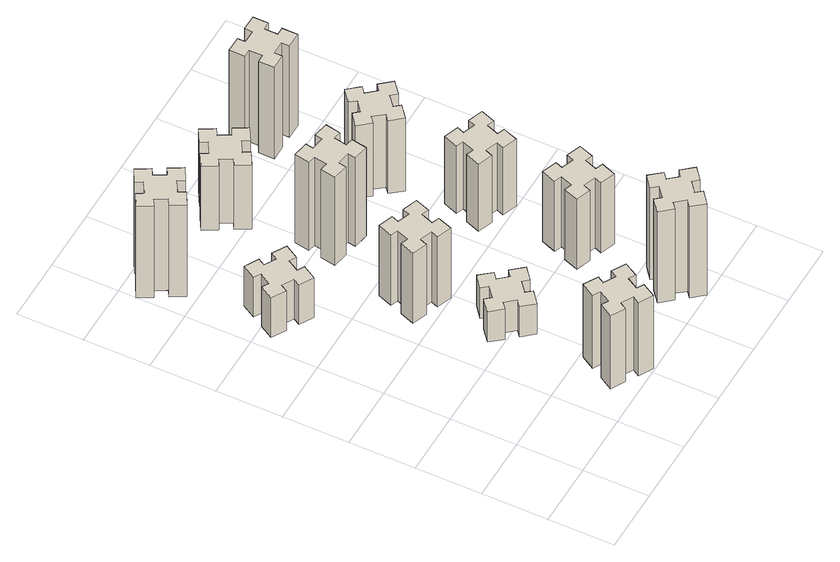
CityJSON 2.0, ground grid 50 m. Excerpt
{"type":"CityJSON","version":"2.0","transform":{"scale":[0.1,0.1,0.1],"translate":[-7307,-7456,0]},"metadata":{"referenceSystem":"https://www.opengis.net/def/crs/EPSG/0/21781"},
"CityObjects":{
"building1":{"type":"Building","attributes":{"class":"1000","function":"1000","usage":"1000","yearOfConstruction":2016,"roofType":"1000","measuredHeight":72,"storeysAboveGround":30,"storeysBelowGround":0},"geometry":[{"type":"Solid","lod":"1","boundaries":[[[[0,1,2,3,4,5,6,7,8,9,10,11,12,13,14,15,16,17,18,19]],[[17,16,20,21]],[[16,15,22,20]],[[15,14,23,22]],[[14,13,24,23]],[[13,12,25,24]],[[12,11,26,25]],[[11,10,27,26]],[[10,9,28,27]],[[9,8,29,28]],[[8,7,30,29]],[[7,6,31,30]],[[6,5,32,31]],[[5,4,33,32]],[[4,3,34,33]],[[3,2,35,34]],[[2,1,36,35]],[[1,0,37,36]],[[0,19,38,37]],[[19,18,39,38]],[[18,17,21,39]],[[24,25,26,27,28,29,30,31,32,33,34,35,36,37,38,39,21,20,22,23]]]]}]},
"building2":{"type":"Building","attributes":{"class":"1000","function":"1000","usage":"1000","yearOfConstruction":2016,"roofType":"1000","measuredHeight":39,"storeysAboveGround":30,"storeysBelowGround":0},"geometry":[{"type":"Solid","lod":"1","boundaries":[[[[40,41,42,43,44,45,46,47,48,49,50,51,52,53,54,55,56,57,58,59]],[[57,56,60,61]],[[56,55,62,60]],[[55,54,63,62]],[[54,53,64,63]],[[53,52,65,64]],[[52,51,66,65]],[[51,50,67,66]],[[50,49,68,67]],[[49,48,69,68]],[[48,47,70,69]],[[47,46,71,70]],[[46,45,72,71]],[[45,44,73,72]],[[44,43,74,73]],[[43,42,75,74]],[[42,41,76,75]],[[41,40,77,76]],[[40,59,78,77]],[[59,58,79,78]],[[58,57,61,79]],[[64,65,66,67,68,69,70,71,72,73,74,75,76,77,78,79,61,60,62,63]]]]}]},
"building3":{"type":"Building","attributes":{"class":"1000","function":"1000","usage":"1000","yearOfConstruction":2016,"roofType":"1000","measuredHeight":90,"storeysAboveGround":30,"storeysBelowGround":0},"geometry":[{"type":"Solid","lod":"1","boundaries":[[[[80,81,82,83,84,85,86,87,88,89,90,91,92,93,94,95,96,97,98,99]],[[97,96,100,101]],[[96,95,102,100]],[[95,94,103,102]],[[94,93,104,103]],[[93,92,105,104]],[[92,91,106,105]],[[91,90,107,106]],[[90,89,108,107]],[[89,88,109,108]],[[88,87,110,109]],[[87,86,111,110]],[[86,85,112,111]],[[85,84,113,112]],[[84,83,114,113]],[[83,82,115,114]],[[82,81,116,115]],[[81,80,117,116]],[[80,99,118,117]],[[99,98,119,118]],[[98,97,101,119]],[[104,105,106,107,108,109,110,111,112,113,114,115,116,117,118,119,101,100,102,103]]]]}]},
"building4":{"type":"Building","attributes":{"class":"1000","function":"1000","usage":"1000","yearOfConstruction":2016,"roofType":"1000","measuredHeight":30,"storeysAboveGround":30,"storeysBelowGround":0},"geometry":[{"type":"Solid","lod":"1","boundaries":[[[[120,121,122,123,124,125,126,127,128,129,130,131,132,133,134,135,136,137,138,139]],[[137,136,140,141]],[[136,135,142,140]],[[135,134,143,142]],[[134,133,144,143]],[[133,132,145,144]],[[132,131,146,145]],[[131,130,147,146]],[[130,129,148,147]],[[129,128,149,148]],[[128,127,150,149]],[[127,126,151,150]],[[126,125,152,151]],[[125,124,153,152]],[[124,123,154,153]],[[123,122,155,154]],[[122,121,156,155]],[[121,120,157,156]],[[120,139,158,157]],[[139,138,159,158]],[[138,137,141,159]],[[144,145,146,147,148,149,150,151,152,153,154,155,156,157,158,159,141,140,142,143]]]]}]},
"building5":{"type":"Building","attributes":{"class":"1000","function":"1000","usage":"1000","yearOfConstruction":2016,"roofType":"1000","measuredHeight":69,"storeysAboveGround":30,"storeysBelowGround":0},"geometry":[{"type":"Solid","lod":"1","boundaries":[[[[160,161,162,163,164,165,166,167,168,169,170,171,172,173,174,175,176,177,178,179]],[[177,176,180,181]],[[176,175,182,180]],[[175,174,183,182]],[[174,173,184,183]],[[173,172,185,184]],[[172,171,186,185]],[[171,170,187,186]],[[170,169,188,187]],[[169,168,189,188]],[[168,167,190,189]],[[167,166,191,190]],[[166,165,192,191]],[[165,164,193,192]],[[164,163,194,193]],[[163,162,195,194]],[[162,161,196,195]],[[161,160,197,196]],[[160,179,198,197]],[[179,178,199,198]],[[178,177,181,199]],[[184,185,186,187,188,189,190,191,192,193,194,195,196,197,198,199,181,180,182,183]]]]}]},
"building6":{"type":"Building","attributes":{"class":"1000","function":"1000","usage":"1000","yearOfConstruction":2016,"roofType":"1000","measuredHeight":87,"storeysAboveGround":30,"storeysBelowGround":0},"geometry":[{"type":"Solid","lod":"1","boundaries":[[[[200,201,202,203,204,205,206,207,208,209,210,211,212,213,214,215,216,217,218,219]],[[217,216,220,221]],[[216,215,222,220]],[[215,214,223,222]],[[214,213,224,223]],[[213,212,225,224]],[[212,211,226,225]],[[211,210,227,226]],[[210,209,228,227]],[[209,208,229,228]],[[208,207,230,229]],[[207,206,231,230]],[[206,205,232,231]],[[205,204,233,232]],[[204,203,234,233]],[[203,202,235,234]],[[202,201,236,235]],[[201,200,237,236]],[[200,219,238,237]],[[219,218,239,238]],[[218,217,221,239]],[[224,225,226,227,228,229,230,231,232,233,234,235,236,237,238,239,221,220,222,223]]]]}]},
"building7":{"type":"Building","attributes":{"class":"1000","function":"1000","usage":"1000","yearOfConstruction":2016,"roofType":"1000","measuredHeight":90,"storeysAboveGround":30,"storeysBelowGround":0},"geometry":[{"type":"Solid","lod":"1","boundaries":[[[[240,241,242,243,244,245,246,247,248,249,250,251,252,253,254,255,256,257,258,259]],[[257,256,260,261]],[[256,255,262,260]],[[255,254,263,262]],[[254,253,264,263]],[[253,252,265,264]],[[252,251,266,265]],[[251,250,267,266]],[[250,249,268,267]],[[249,248,269,268]],[[248,247,270,269]],[[247,246,271,270]],[[246,245,272,271]],[[245,244,273,272]],[[244,243,274,273]],[[243,242,275,274]],[[242,241,276,275]],[[241,240,277,276]],[[240,259,278,277]],[[259,258,279,278]],[[258,257,261,279]],[[264,265,266,267,268,269,270,271,272,273,274,275,276,277,278,279,261,260,262,263]]]]}]},
"building8":{"type":"Building","attributes":{"class":"1000","function":"1000","usage":"1000","yearOfConstruction":2016,"roofType":"1000","measuredHeight":63,"storeysAboveGround":30,"storeysBelowGround":0},"geometry":[{"type":"Solid","lod":"1","boundaries":[[[[280,281,282,283,284,285,286,287,288,289,290,291,292,293,294,295,296,297,298,299]],[[297,296,300,301]],[[296,295,302,300]],[[295,294,303,302]],[[294,293,304,303]],[[293,292,305,304]],[[292,291,306,305]],[[291,290,307,306]],[[290,289,308,307]],[[289,288,309,308]],[[288,287,310,309]],[[287,286,311,310]],[[286,285,312,311]],[[285,284,313,312]],[[284,283,314,313]],[[283,282,315,314]],[[282,281,316,315]],[[281,280,317,316]],[[280,299,318,317]],[[299,298,319,318]],[[298,297,301,319]],[[304,305,306,307,308,309,310,311,312,313,314,315,316,317,318,319,301,300,302,303]]]]}]},
"building9":{"type":"Building","attributes":{"class":"1000","function":"1000","usage":"1000","yearOfConstruction":2016,"roofType":"1000","measuredHeight":69,"storeysAboveGround":30,"storeysBelowGround":0},"geometry":[{"type":"Solid","lod":"1","boundaries":[[[[320,321,322,323,324,325,326,327,328,329,330,331,332,333,334,335,336,337,338,339]],[[337,336,340,341]],[[336,335,342,340]],[[335,334,343,342]],[[334,333,344,343]],[[333,332,345,344]],[[332,331,346,345]],[[331,330,347,346]],[[330,329,348,347]],[[329,328,349,348]],[[328,327,350,349]],[[327,326,351,350]],[[326,325,352,351]],[[325,324,353,352]],[[324,323,354,353]],[[323,322,355,354]],[[322,321,356,355]],[[321,320,357,356]],[[320,339,358,357]],[[339,338,359,358]],[[338,337,341,359]],[[344,345,346,347,348,349,350,351,352,353,354,355,356,357,358,359,341,340,342,343]]]]}]},
"building10":{"type":"Building","attributes":{"class":"1000","function":"1000","usage":"1000","yearOfConstruction":2016,"roofType":"1000","measuredHeight":66,"storeysAboveGround":30,"storeysBelowGround":0},"geometry":[{"type":"Solid","lod":"1","boundaries":[[[[360,361,362,363,364,365,366,367,368,369,370,371,372,373,374,375,376,377,378,379]],[[377,376,380,381]],[[376,375,382,380]],[[375,374,383,382]],[[374,373,384,383]],[[373,372,385,384]],[[372,371,386,385]],[[371,370,387,386]],[[370,369,388,387]],[[369,368,389,388]],[[368,367,390,389]],[[367,366,391,390]],[[366,365,392,391]],[[365,364,393,392]],[[364,363,394,393]],[[363,362,395,394]],[[362,361,396,395]],[[361,360,397,396]],[[360,379,398,397]],[[379,378,399,398]],[[378,377,381,399]],[[384,385,386,387,388,389,390,391,392,393,394,395,396,397,398,399,381,380,382,383]]]]}]},
"building11":{"type":"Building","attributes":{"class":"1000","function":"1000","usage":"1000","yearOfConstruction":2016,"roofType":"1000","measuredHeight":72,"storeysAboveGround":30,"storeysBelowGround":0},"geometry":[{"type":"Solid","lod":"1","boundaries":[[[[400,401,402,403,404,405,406,407,408,409,410,411,412,413,414,415,416,417,418,419]],[[417,416,420,421]],[[416,415,422,420]],[[415,414,423,422]],[[414,413,424,423]],[[413,412,425,424]],[[412,411,426,425]],[[411,410,427,426]],[[410,409,428,427]],[[409,408,429,428]],[[408,407,430,429]],[[407,406,431,430]],[[406,405,432,431]],[[405,404,433,432]],[[404,403,434,433]],[[403,402,435,434]],[[402,401,436,435]],[[401,400,437,436]],[[400,419,438,437]],[[419,418,439,438]],[[418,417,421,439]],[[424,425,426,427,428,429,430,431,432,433,434,435,436,437,438,439,421,420,422,423]]]]}]},
"building12":{"type":"Building","attributes":{"class":"1000","function":"1000","usage":"1000","yearOfConstruction":2016,"roofType":"1000","measuredHeight":90,"storeysAboveGround":30,"storeysBelowGround":0},"geometry":[{"type":"Solid","lod":"1","boundaries":[[[[440,441,442,443,444,445,446,447,448,449,450,451,452,453,454,455,456,457,458,459]],[[457,456,460,461]],[[456,455,462,460]],[[455,454,463,462]],[[454,453,464,463]],[[453,452,465,464]],[[452,451,466,465]],[[451,450,467,466]],[[450,449,468,467]],[[449,448,469,468]],[[448,447,470,469]],[[447,446,471,470]],[[446,445,472,471]],[[445,444,473,472]],[[444,443,474,473]],[[443,442,475,474]],[[442,441,476,475]],[[441,440,477,476]],[[440,459,478,477]],[[459,458,479,478]],[[458,457,461,479]],[[464,465,466,467,468,469,470,471,472,473,474,475,476,477,478,479,461,460,462,463]]]]}]}
},
"vertices":[
[877,175,0],[964,125,0],[934,73,0],[1038,13,0],[1098,117,0],[1046,147,0],[1096,234,0],[1148,204,0],[1208,308,0],[1104,368,0],[1074,316,0],[987,366,0],[1017,418,0],[913,478,0],[853,374,0],[905,344,0],[855,257,0],[803,287,0],[743,183,0],[847,123,0],[855,257,720],[803,287,720],[905,344,720],[853,374,720],[913,478,720],[1017,418,720],[987,366,720],[1074,316,720],[1104,368,720],[1208,308,720],[1148,204,720],[1096,234,720],[1046,147,720],[1098,117,720],[1038,13,720],[934,73,720],[964,125,720],[877,175,720],[847,123,720],[743,183,720],
[406,2367,0],[456,2454,0],[508,2424,0],[568,2528,0],[464,2588,0],[434,2536,0],[347,2586,0],[377,2638,0],[273,2698,0],[213,2594,0],[265,2564,0],[215,2477,0],[163,2507,0],[103,2403,0],[207,2343,0],[237,2395,0],[324,2345,0],[294,2293,0],[398,2233,0],[458,2337,0],[324,2345,390],[294,2293,390],[237,2395,390],[207,2343,390],[103,2403,390],[163,2507,390],[215,2477,390],[265,2564,390],[213,2594,390],[273,2698,390],[377,2638,390],[347,2586,390],[434,2536,390],[464,2588,390],[568,2528,390],[508,2424,390],[456,2454,390],[406,2367,390],[458,2337,390],[398,2233,390],
[224,3426,0],[137,3376,0],[107,3428,0],[3,3368,0],[63,3264,0],[115,3294,0],[165,3207,0],[113,3177,0],[173,3073,0],[277,3133,0],[247,3185,0],[334,3235,0],[364,3183,0],[468,3243,0],[408,3347,0],[356,3317,0],[306,3404,0],[358,3434,0],[298,3538,0],[194,3478,0],[306,3404,900],[358,3434,900],[356,3317,900],[408,3347,900],[468,3243,900],[364,3183,900],[334,3235,900],[247,3185,900],[277,3133,900],[173,3073,900],[113,3177,900],[165,3207,900],[115,3294,900],[63,3264,900],[3,3368,900],[107,3428,900],[137,3376,900],[224,3426,900],[194,3478,900],[298,3538,900],
[1008,969,0],[1084,1033,0],[1123,987,0],[1215,1064,0],[1138,1156,0],[1092,1118,0],[1027,1194,0],[1073,1233,0],[996,1325,0],[904,1248,0],[943,1202,0],[866,1137,0],[828,1183,0],[736,1106,0],[813,1014,0],[859,1053,0],[923,976,0],[877,938,0],[954,846,0],[1046,923,0],[923,976,300],[877,938,300],[859,1053,300],[813,1014,300],[736,1106,300],[828,1183,300],[866,1137,300],[943,1202,300],[904,1248,300],[996,1325,300],[1073,1233,300],[1027,1194,300],[1092,1118,300],[1138,1156,300],[1215,1064,300],[1123,987,300],[1084,1033,300],[1008,969,300],[1046,923,300],[954,846,300],
[962,1641,0],[996,1735,0],[1052,1714,0],[1093,1827,0],[980,1868,0],[960,1812,0],[866,1846,0],[887,1902,0],[774,1943,0],[733,1830,0],[789,1810,0],[755,1716,0],[699,1737,0],[657,1624,0],[770,1583,0],[791,1639,0],[885,1605,0],[864,1549,0],[977,1507,0],[1018,1620,0],[885,1605,690],[864,1549,690],[791,1639,690],[770,1583,690],[657,1624,690],[699,1737,690],[755,1716,690],[789,1810,690],[733,1830,690],[774,1943,690],[887,1902,690],[866,1846,690],[960,1812,690],[980,1868,690],[1093,1827,690],[1052,1714,690],[996,1735,690],[962,1641,690],[1018,1620,690],[977,1507,690],
[976,2534,0],[958,2435,0],[899,2446,0],[878,2327,0],[997,2307,0],[1007,2366,0],[1105,2348,0],[1095,2289,0],[1213,2268,0],[1234,2387,0],[1175,2397,0],[1192,2495,0],[1251,2485,0],[1272,2603,0],[1154,2624,0],[1144,2565,0],[1045,2582,0],[1056,2641,0],[937,2662,0],[917,2544,0],[1045,2582,870],[1056,2641,870],[1144,2565,870],[1154,2624,870],[1272,2603,870],[1251,2485,870],[1192,2495,870],[1175,2397,870],[1234,2387,870],[1213,2268,870],[1095,2289,870],[1105,2348,870],[1007,2366,870],[997,2307,870],[878,2327,870],[899,2446,870],[958,2435,870],[976,2534,870],[917,2544,870],[937,2662,870],
[1848,129,0],[1924,193,0],[1963,147,0],[2055,224,0],[1978,316,0],[1932,278,0],[1867,354,0],[1913,393,0],[1836,485,0],[1744,408,0],[1783,362,0],[1706,297,0],[1668,343,0],[1576,266,0],[1653,174,0],[1699,213,0],[1763,136,0],[1717,98,0],[1794,6,0],[1886,83,0],[1763,136,900],[1717,98,900],[1699,213,900],[1653,174,900],[1576,266,900],[1668,343,900],[1706,297,900],[1783,362,900],[1744,408,900],[1836,485,900],[1913,393,900],[1867,354,900],[1932,278,900],[1978,316,900],[2055,224,900],[1963,147,900],[1924,193,900],[1848,129,900],[1886,83,900],[1794,6,900],
[1096,3217,0],[1046,3304,0],[1098,3334,0],[1038,3438,0],[934,3378,0],[964,3326,0],[877,3276,0],[847,3328,0],[743,3268,0],[803,3164,0],[855,3194,0],[905,3107,0],[853,3077,0],[913,2973,0],[1017,3033,0],[987,3085,0],[1074,3135,0],[1104,3083,0],[1208,3143,0],[1148,3247,0],[1074,3135,630],[1104,3083,630],[987,3085,630],[1017,3033,630],[913,2973,630],[853,3077,630],[905,3107,630],[855,3194,630],[803,3164,630],[743,3268,630],[847,3328,630],[877,3276,630],[964,3326,630],[934,3378,630],[1038,3438,630],[1098,3334,630],[1046,3304,630],[1096,3217,630],[1148,3247,630],[1208,3143,630],
[1731,899,0],[1825,865,0],[1804,809,0],[1917,767,0],[1958,880,0],[1902,901,0],[1936,995,0],[1992,974,0],[2033,1087,0],[1920,1128,0],[1900,1072,0],[1806,1106,0],[1827,1162,0],[1714,1203,0],[1673,1090,0],[1729,1070,0],[1695,976,0],[1639,997,0],[1597,884,0],[1710,843,0],[1695,976,690],[1639,997,690],[1729,1070,690],[1673,1090,690],[1714,1203,690],[1827,1162,690],[1806,1106,690],[1900,1072,690],[1920,1128,690],[2033,1087,690],[1992,974,690],[1936,995,690],[1902,901,690],[1958,880,690],[1917,767,690],[1804,809,690],[1825,865,690],[1731,899,690],[1710,843,690],[1597,884,690],
[1900,1812,0],[1806,1846,0],[1827,1902,0],[1714,1943,0],[1673,1830,0],[1729,1810,0],[1695,1716,0],[1639,1737,0],[1597,1624,0],[1710,1583,0],[1731,1639,0],[1825,1605,0],[1804,1549,0],[1917,1507,0],[1958,1620,0],[1902,1641,0],[1936,1735,0],[1992,1714,0],[2033,1827,0],[1920,1868,0],[1936,1735,660],[1992,1714,660],[1902,1641,660],[1958,1620,660],[1917,1507,660],[1804,1549,660],[1825,1605,660],[1731,1639,660],[1710,1583,660],[1597,1624,660],[1639,1737,660],[1695,1716,660],[1729,1810,660],[1673,1830,660],[1714,1943,660],[1827,1902,660],[1806,1846,660],[1900,1812,660],[1920,1868,660],[2033,1827,660],
[1599,2433,0],[1663,2356,0],[1617,2318,0],[1694,2226,0],[1786,2303,0],[1748,2349,0],[1824,2413,0],[1863,2367,0],[1955,2444,0],[1878,2536,0],[1832,2498,0],[1767,2574,0],[1813,2613,0],[1736,2705,0],[1644,2628,0],[1683,2582,0],[1606,2517,0],[1568,2563,0],[1476,2486,0],[1553,2394,0],[1606,2517,720],[1568,2563,720],[1683,2582,720],[1644,2628,720],[1736,2705,720],[1813,2613,720],[1767,2574,720],[1832,2498,720],[1878,2536,720],[1955,2444,720],[1863,2367,720],[1824,2413,720],[1748,2349,720],[1786,2303,720],[1694,2226,720],[1617,2318,720],[1663,2356,720],[1599,2433,720],[1553,2394,720],[1476,2486,720],
[1665,3195,0],[1765,3195,0],[1765,3135,0],[1885,3135,0],[1885,3255,0],[1825,3255,0],[1825,3355,0],[1885,3355,0],[1885,3475,0],[1765,3475,0],[1765,3415,0],[1665,3415,0],[1665,3475,0],[1545,3475,0],[1545,3355,0],[1605,3355,0],[1605,3255,0],[1545,3255,0],[1545,3135,0],[1665,3135,0],[1605,3255,900],[1545,3255,900],[1605,3355,900],[1545,3355,900],[1545,3475,900],[1665,3475,900],[1665,3415,900],[1765,3415,900],[1765,3475,900],[1885,3475,900],[1885,3355,900],[1825,3355,900],[1825,3255,900],[1885,3255,900],[1885,3135,900],[1765,3135,900],[1765,3195,900],[1665,3195,900],[1665,3135,900],[1545,3135,900]
]}
